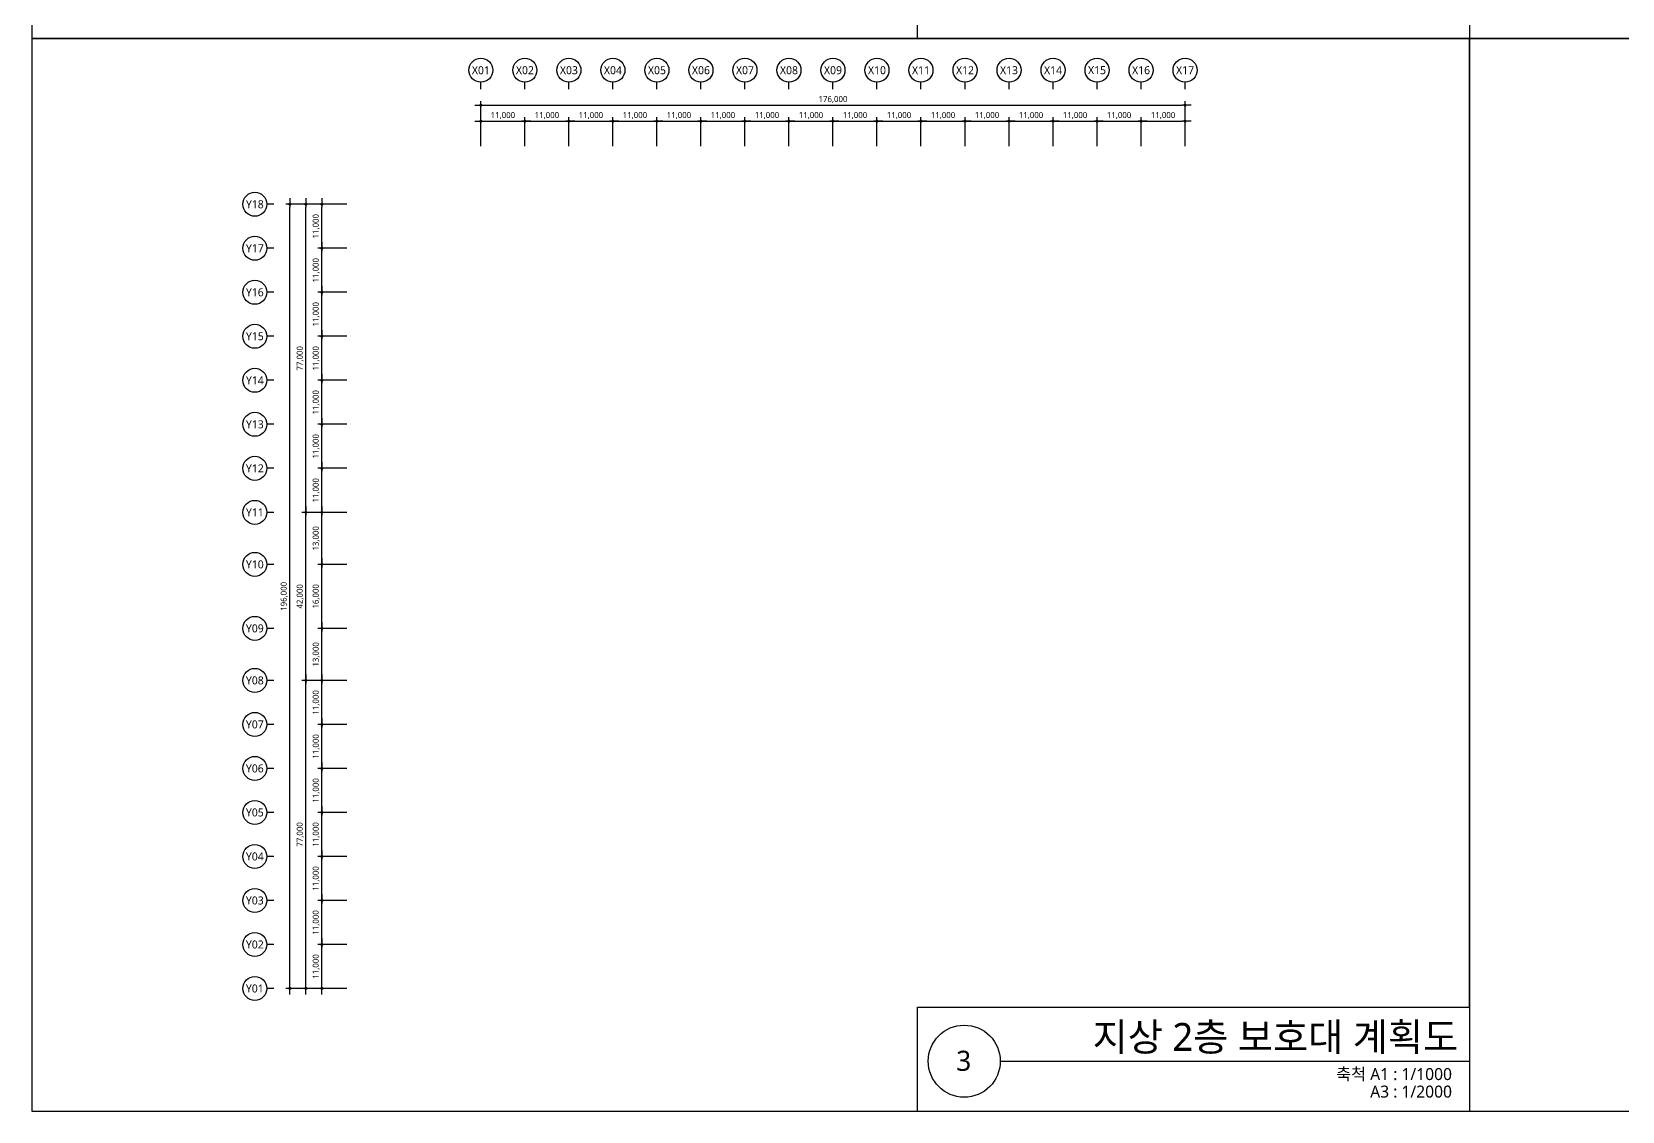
# Model space of a CAD drawing. Header units: millimetres. Extents: x 1037297 to 2672297, y 928637 to 1464837.
# Drawn here: x 1037297 to 1434797, y 928637 to 1198407 of the extents above; entities that cross this region are included whole.
import ezdxf
from ezdxf.enums import TextEntityAlignment as Align

# ---------------------------------------------------------------- set-up
doc = ezdxf.new("R2010")
doc.units = ezdxf.units.MM
doc.header["$LTSCALE"] = 5
doc.header["$MEASUREMENT"] = 0
doc.header["$PDSIZE"] = -10
doc.layers.get('0').update_dxf_attribs({"linetype": 'CONTINUOUS'})
doc.layers.get('Defpoints').update_dxf_attribs({"color": 153, "linetype": 'CONTINUOUS'})
for name, color, linetype, lineweight in [('A-AXIS-BUBL', 7, 'CONTINUOUS', 25), ('A-DIMS', 7, 'CONTINUOUS', 25), ('A-XXXX-SYMB', 7, 'CONTINUOUS', 25), ('A-XXXX-TXT1', 3, 'CONTINUOUS', 25), ('A-XXXX-TXT2', 3, 'CONTINUOUS', 25)]:
    doc.layers.add(name, color=color, linetype=linetype, lineweight=lineweight)
doc.styles.add('HY울릉도L', font='')
doc.styles.add('맑은고딕', font='malgun.ttf')
doc.styles.get('HY울릉도L').set_extended_font_data('HYwulM')
doc.dimstyles.new('CDIM', dxfattribs={"dimtxt": 3, "dimasz": 1.5, "dimexe": 2, "dimexo": 1, "dimgap": 1, "dimtad": 1, "dimdec": 0, "dimrnd": 0.5, "dimzin": 0, "dimdsep": 32, "dimlunit": 6, "dimtxsty": 'HY울릉도L', "dimblk1": '_CIDOT', "dimblk2": '_CIDOT', "dimsah": 1, "dimcen": 5.5, "dimclrd": 2, "dimclre": 2, "dimclrt": 7, "dimadec": 0, "dimazin": 0, "dimtfac": 1, "dimtdec": 0, "dimtix": 1, "dimtmove": 2, "dimatfit": 1, "dimldrblk": '_CIDOT', "dimfxl": 1, "dimtolj": 1, "dimtzin": 0, "dimlwd": -1, "dimarcsym": 0})

# ---------------------------------------------------------------- blocks, each defined once
blk = doc.blocks.new('_CIDOT')
at = {"color": 0, "linetype": 'ByBlock'}
blk.add_line((2, 0), (-1, 0), dxfattribs=at)
at = {"color": 0, "linetype": 'ByBlock', "const_width": 0.5}
blk.add_lwpolyline([(-0.25, 0, 1), (0.25, 0, 1)], format="xyb", close=True, dxfattribs=at)
blk = doc.blocks.new('*D4')
at = {"layer": 'A-DIMS', "lineweight": -2, "transparency": 16777216}
for p, q in [((93193, 67121), (85943, 67121)), ((93193, 56121), (85943, 56121))]:
    blk.add_line(p, q, dxfattribs=at)
at = {"layer": 'A-DIMS', "transparency": 16777216}
blk.add_line((86943, 56871), (86943, 66371), dxfattribs=at)
at = {"layer": 'Defpoints', "color": 0, "transparency": 16777216}
for p in [(86943, 67121), (93693, 67121), (93693, 56121)]:
    blk.add_point(p, dxfattribs=at)
at = {"layer": 'A-DIMS', "transparency": 16777216, "xscale": 750, "yscale": 750, "zscale": 750}
for p, rotation in [((86943, 67121), 90), ((86943, 56121), 270)]:
    blk.add_blockref('_CIDOT', p, dxfattribs=dict(at, rotation=rotation))
at = {"layer": 'A-DIMS', "color": 3, "transparency": 16777216, "insert": (85538, 61621), "char_height": 1500, "attachment_point": 5, "rotation": 90, "style": '맑은고딕'}
blk.add_mtext('\\A1;11,000', dxfattribs=at)
blk = doc.blocks.new('*D5')
at = {"layer": 'A-DIMS', "lineweight": -2, "transparency": 16777216}
for p, q in [((93193, 78121), (85943, 78121)), ((93193, 67121), (85943, 67121))]:
    blk.add_line(p, q, dxfattribs=at)
at = {"layer": 'A-DIMS', "transparency": 16777216}
blk.add_line((86943, 67871), (86943, 77371), dxfattribs=at)
at = {"layer": 'Defpoints', "color": 0, "transparency": 16777216}
for p in [(86943, 78121), (93693, 78121), (93693, 67121)]:
    blk.add_point(p, dxfattribs=at)
at = {"layer": 'A-DIMS', "transparency": 16777216, "xscale": 750, "yscale": 750, "zscale": 750}
for p, rotation in [((86943, 78121), 90), ((86943, 67121), 270)]:
    blk.add_blockref('_CIDOT', p, dxfattribs=dict(at, rotation=rotation))
at = {"layer": 'A-DIMS', "color": 3, "transparency": 16777216, "insert": (85538, 72621), "char_height": 1500, "attachment_point": 5, "rotation": 90, "style": '맑은고딕'}
blk.add_mtext('\\A1;11,000', dxfattribs=at)
blk = doc.blocks.new('*D6')
at = {"layer": 'A-DIMS', "lineweight": -2, "transparency": 16777216}
for p, q in [((93193, 89121), (85943, 89121)), ((93193, 78121), (85943, 78121))]:
    blk.add_line(p, q, dxfattribs=at)
at = {"layer": 'A-DIMS', "transparency": 16777216}
blk.add_line((86943, 78871), (86943, 88371), dxfattribs=at)
at = {"layer": 'Defpoints', "color": 0, "transparency": 16777216}
for p in [(86943, 89121), (93693, 89121), (93693, 78121)]:
    blk.add_point(p, dxfattribs=at)
at = {"layer": 'A-DIMS', "transparency": 16777216, "xscale": 750, "yscale": 750, "zscale": 750}
for p, rotation in [((86943, 89121), 90), ((86943, 78121), 270)]:
    blk.add_blockref('_CIDOT', p, dxfattribs=dict(at, rotation=rotation))
at = {"layer": 'A-DIMS', "color": 3, "transparency": 16777216, "insert": (85538, 83621), "char_height": 1500, "attachment_point": 5, "rotation": 90, "style": '맑은고딕'}
blk.add_mtext('\\A1;11,000', dxfattribs=at)
blk = doc.blocks.new('*D7')
at = {"layer": 'A-DIMS', "lineweight": -2, "transparency": 16777216}
for p, q in [((93193, 100121), (85943, 100121)), ((93193, 89121), (85943, 89121))]:
    blk.add_line(p, q, dxfattribs=at)
at = {"layer": 'A-DIMS', "transparency": 16777216}
blk.add_line((86943, 89871), (86943, 99371), dxfattribs=at)
at = {"layer": 'Defpoints', "color": 0, "transparency": 16777216}
for p in [(86943, 100121), (93693, 100121), (93693, 89121)]:
    blk.add_point(p, dxfattribs=at)
at = {"layer": 'A-DIMS', "transparency": 16777216, "xscale": 750, "yscale": 750, "zscale": 750}
for p, rotation in [((86943, 100121), 90), ((86943, 89121), 270)]:
    blk.add_blockref('_CIDOT', p, dxfattribs=dict(at, rotation=rotation))
at = {"layer": 'A-DIMS', "color": 3, "transparency": 16777216, "insert": (85538, 94621), "char_height": 1500, "attachment_point": 5, "rotation": 90, "style": '맑은고딕'}
blk.add_mtext('\\A1;11,000', dxfattribs=at)
blk = doc.blocks.new('*D8')
at = {"layer": 'A-DIMS', "lineweight": -2, "transparency": 16777216}
for p, q in [((93193, 111121), (85943, 111121)), ((93193, 100121), (85943, 100121))]:
    blk.add_line(p, q, dxfattribs=at)
at = {"layer": 'A-DIMS', "transparency": 16777216}
blk.add_line((86943, 100871), (86943, 110371), dxfattribs=at)
at = {"layer": 'Defpoints', "color": 0, "transparency": 16777216}
for p in [(86943, 111121), (93693, 111121), (93693, 100121)]:
    blk.add_point(p, dxfattribs=at)
at = {"layer": 'A-DIMS', "transparency": 16777216, "xscale": 750, "yscale": 750, "zscale": 750}
for p, rotation in [((86943, 111121), 90), ((86943, 100121), 270)]:
    blk.add_blockref('_CIDOT', p, dxfattribs=dict(at, rotation=rotation))
at = {"layer": 'A-DIMS', "color": 3, "transparency": 16777216, "insert": (85538, 105621), "char_height": 1500, "attachment_point": 5, "rotation": 90, "style": '맑은고딕'}
blk.add_mtext('\\A1;11,000', dxfattribs=at)
blk = doc.blocks.new('*D9')
at = {"layer": 'A-DIMS', "lineweight": -2, "transparency": 16777216}
for p, q in [((93193, 122121), (85943, 122121)), ((93193, 111121), (85943, 111121))]:
    blk.add_line(p, q, dxfattribs=at)
at = {"layer": 'A-DIMS', "transparency": 16777216}
blk.add_line((86943, 111871), (86943, 121371), dxfattribs=at)
at = {"layer": 'Defpoints', "color": 0, "transparency": 16777216}
for p in [(86943, 122121), (93693, 122121), (93693, 111121)]:
    blk.add_point(p, dxfattribs=at)
at = {"layer": 'A-DIMS', "transparency": 16777216, "xscale": 750, "yscale": 750, "zscale": 750}
for p, rotation in [((86943, 122121), 90), ((86943, 111121), 270)]:
    blk.add_blockref('_CIDOT', p, dxfattribs=dict(at, rotation=rotation))
at = {"layer": 'A-DIMS', "color": 3, "transparency": 16777216, "insert": (85538, 116621), "char_height": 1500, "attachment_point": 5, "rotation": 90, "style": '맑은고딕'}
blk.add_mtext('\\A1;11,000', dxfattribs=at)
blk = doc.blocks.new('*D10')
at = {"layer": 'A-DIMS', "lineweight": -2, "transparency": 16777216}
for p, q in [((93193, 135121), (85943, 135121)), ((93193, 122121), (85943, 122121))]:
    blk.add_line(p, q, dxfattribs=at)
at = {"layer": 'A-DIMS', "transparency": 16777216}
blk.add_line((86943, 122871), (86943, 134371), dxfattribs=at)
at = {"layer": 'Defpoints', "color": 0, "transparency": 16777216}
for p in [(86943, 135121), (93693, 135121), (93693, 122121)]:
    blk.add_point(p, dxfattribs=at)
at = {"layer": 'A-DIMS', "transparency": 16777216, "xscale": 750, "yscale": 750, "zscale": 750}
for p, rotation in [((86943, 135121), 90), ((86943, 122121), 270)]:
    blk.add_blockref('_CIDOT', p, dxfattribs=dict(at, rotation=rotation))
at = {"layer": 'A-DIMS', "color": 3, "transparency": 16777216, "insert": (85538, 128621), "char_height": 1500, "attachment_point": 5, "rotation": 90, "style": '맑은고딕'}
blk.add_mtext('\\A1;13,000', dxfattribs=at)
blk = doc.blocks.new('*D11')
at = {"layer": 'A-DIMS', "lineweight": -2, "transparency": 16777216}
for p, q in [((93193, 151121), (85943, 151121)), ((93193, 135121), (85943, 135121))]:
    blk.add_line(p, q, dxfattribs=at)
at = {"layer": 'A-DIMS', "transparency": 16777216}
blk.add_line((86943, 135871), (86943, 150371), dxfattribs=at)
at = {"layer": 'Defpoints', "color": 0, "transparency": 16777216}
for p in [(86943, 151121), (93693, 151121), (93693, 135121)]:
    blk.add_point(p, dxfattribs=at)
at = {"layer": 'A-DIMS', "transparency": 16777216, "xscale": 750, "yscale": 750, "zscale": 750}
for p, rotation in [((86943, 151121), 90), ((86943, 135121), 270)]:
    blk.add_blockref('_CIDOT', p, dxfattribs=dict(at, rotation=rotation))
at = {"layer": 'A-DIMS', "color": 3, "transparency": 16777216, "insert": (85538, 143121), "char_height": 1500, "attachment_point": 5, "rotation": 90, "style": '맑은고딕'}
blk.add_mtext('\\A1;16,000', dxfattribs=at)
blk = doc.blocks.new('*D12')
at = {"layer": 'A-DIMS', "lineweight": -2, "transparency": 16777216}
for p, q in [((93193, 164121), (85943, 164121)), ((93193, 151121), (85943, 151121))]:
    blk.add_line(p, q, dxfattribs=at)
at = {"layer": 'A-DIMS', "transparency": 16777216}
blk.add_line((86943, 151871), (86943, 163371), dxfattribs=at)
at = {"layer": 'Defpoints', "color": 0, "transparency": 16777216}
for p in [(86943, 164121), (93693, 164121), (93693, 151121)]:
    blk.add_point(p, dxfattribs=at)
at = {"layer": 'A-DIMS', "transparency": 16777216, "xscale": 750, "yscale": 750, "zscale": 750}
for p, rotation in [((86943, 164121), 90), ((86943, 151121), 270)]:
    blk.add_blockref('_CIDOT', p, dxfattribs=dict(at, rotation=rotation))
at = {"layer": 'A-DIMS', "color": 3, "transparency": 16777216, "insert": (85538, 157621), "char_height": 1500, "attachment_point": 5, "rotation": 90, "style": '맑은고딕'}
blk.add_mtext('\\A1;13,000', dxfattribs=at)
blk = doc.blocks.new('*D13')
at = {"layer": 'A-DIMS', "lineweight": -2, "transparency": 16777216}
for p, q in [((93193, 175121), (85943, 175121)), ((93193, 164121), (85943, 164121))]:
    blk.add_line(p, q, dxfattribs=at)
at = {"layer": 'A-DIMS', "transparency": 16777216}
blk.add_line((86943, 164871), (86943, 174371), dxfattribs=at)
at = {"layer": 'Defpoints', "color": 0, "transparency": 16777216}
for p in [(86943, 175121), (93693, 175121), (93693, 164121)]:
    blk.add_point(p, dxfattribs=at)
at = {"layer": 'A-DIMS', "transparency": 16777216, "xscale": 750, "yscale": 750, "zscale": 750}
for p, rotation in [((86943, 175121), 90), ((86943, 164121), 270)]:
    blk.add_blockref('_CIDOT', p, dxfattribs=dict(at, rotation=rotation))
at = {"layer": 'A-DIMS', "color": 3, "transparency": 16777216, "insert": (85538, 169621), "char_height": 1500, "attachment_point": 5, "rotation": 90, "style": '맑은고딕'}
blk.add_mtext('\\A1;11,000', dxfattribs=at)
blk = doc.blocks.new('*D14')
at = {"layer": 'A-DIMS', "lineweight": -2, "transparency": 16777216}
for p, q in [((93193, 186121), (85943, 186121)), ((93193, 175121), (85943, 175121))]:
    blk.add_line(p, q, dxfattribs=at)
at = {"layer": 'A-DIMS', "transparency": 16777216}
blk.add_line((86943, 175871), (86943, 185371), dxfattribs=at)
at = {"layer": 'Defpoints', "color": 0, "transparency": 16777216}
for p in [(86943, 186121), (93693, 186121), (93693, 175121)]:
    blk.add_point(p, dxfattribs=at)
at = {"layer": 'A-DIMS', "transparency": 16777216, "xscale": 750, "yscale": 750, "zscale": 750}
for p, rotation in [((86943, 186121), 90), ((86943, 175121), 270)]:
    blk.add_blockref('_CIDOT', p, dxfattribs=dict(at, rotation=rotation))
at = {"layer": 'A-DIMS', "color": 3, "transparency": 16777216, "insert": (85538, 180621), "char_height": 1500, "attachment_point": 5, "rotation": 90, "style": '맑은고딕'}
blk.add_mtext('\\A1;11,000', dxfattribs=at)
blk = doc.blocks.new('*D15')
at = {"layer": 'A-DIMS', "lineweight": -2, "transparency": 16777216}
for p, q in [((93193, 197121), (85943, 197121)), ((93193, 186121), (85943, 186121))]:
    blk.add_line(p, q, dxfattribs=at)
at = {"layer": 'A-DIMS', "transparency": 16777216}
blk.add_line((86943, 186871), (86943, 196371), dxfattribs=at)
at = {"layer": 'Defpoints', "color": 0, "transparency": 16777216}
for p in [(86943, 197121), (93693, 197121), (93693, 186121)]:
    blk.add_point(p, dxfattribs=at)
at = {"layer": 'A-DIMS', "transparency": 16777216, "xscale": 750, "yscale": 750, "zscale": 750}
for p, rotation in [((86943, 197121), 90), ((86943, 186121), 270)]:
    blk.add_blockref('_CIDOT', p, dxfattribs=dict(at, rotation=rotation))
at = {"layer": 'A-DIMS', "color": 3, "transparency": 16777216, "insert": (85538, 191621), "char_height": 1500, "attachment_point": 5, "rotation": 90, "style": '맑은고딕'}
blk.add_mtext('\\A1;11,000', dxfattribs=at)
blk = doc.blocks.new('*D16')
at = {"layer": 'A-DIMS', "lineweight": -2, "transparency": 16777216}
for p, q in [((93193, 208121), (85943, 208121)), ((93193, 197121), (85943, 197121))]:
    blk.add_line(p, q, dxfattribs=at)
at = {"layer": 'A-DIMS', "transparency": 16777216}
blk.add_line((86943, 197871), (86943, 207371), dxfattribs=at)
at = {"layer": 'Defpoints', "color": 0, "transparency": 16777216}
for p in [(86943, 208121), (93693, 208121), (93693, 197121)]:
    blk.add_point(p, dxfattribs=at)
at = {"layer": 'A-DIMS', "transparency": 16777216, "xscale": 750, "yscale": 750, "zscale": 750}
for p, rotation in [((86943, 208121), 90), ((86943, 197121), 270)]:
    blk.add_blockref('_CIDOT', p, dxfattribs=dict(at, rotation=rotation))
at = {"layer": 'A-DIMS', "color": 3, "transparency": 16777216, "insert": (85538, 202621), "char_height": 1500, "attachment_point": 5, "rotation": 90, "style": '맑은고딕'}
blk.add_mtext('\\A1;11,000', dxfattribs=at)
blk = doc.blocks.new('*D17')
at = {"layer": 'A-DIMS', "lineweight": -2, "transparency": 16777216}
for p, q in [((93193, 219121), (85943, 219121)), ((93193, 208121), (85943, 208121))]:
    blk.add_line(p, q, dxfattribs=at)
at = {"layer": 'A-DIMS', "transparency": 16777216}
blk.add_line((86943, 208871), (86943, 218371), dxfattribs=at)
at = {"layer": 'Defpoints', "color": 0, "transparency": 16777216}
for p in [(86943, 219121), (93693, 219121), (93693, 208121)]:
    blk.add_point(p, dxfattribs=at)
at = {"layer": 'A-DIMS', "transparency": 16777216, "xscale": 750, "yscale": 750, "zscale": 750}
for p, rotation in [((86943, 219121), 90), ((86943, 208121), 270)]:
    blk.add_blockref('_CIDOT', p, dxfattribs=dict(at, rotation=rotation))
at = {"layer": 'A-DIMS', "color": 3, "transparency": 16777216, "insert": (85538, 213621), "char_height": 1500, "attachment_point": 5, "rotation": 90, "style": '맑은고딕'}
blk.add_mtext('\\A1;11,000', dxfattribs=at)
blk = doc.blocks.new('*D18')
at = {"layer": 'A-DIMS', "lineweight": -2, "transparency": 16777216}
for p, q in [((93193, 230121), (85943, 230121)), ((93193, 219121), (85943, 219121))]:
    blk.add_line(p, q, dxfattribs=at)
at = {"layer": 'A-DIMS', "transparency": 16777216}
blk.add_line((86943, 219871), (86943, 229371), dxfattribs=at)
at = {"layer": 'Defpoints', "color": 0, "transparency": 16777216}
for p in [(86943, 230121), (93693, 230121), (93693, 219121)]:
    blk.add_point(p, dxfattribs=at)
at = {"layer": 'A-DIMS', "transparency": 16777216, "xscale": 750, "yscale": 750, "zscale": 750}
for p, rotation in [((86943, 230121), 90), ((86943, 219121), 270)]:
    blk.add_blockref('_CIDOT', p, dxfattribs=dict(at, rotation=rotation))
at = {"layer": 'A-DIMS', "color": 3, "transparency": 16777216, "insert": (85538, 224621), "char_height": 1500, "attachment_point": 5, "rotation": 90, "style": '맑은고딕'}
blk.add_mtext('\\A1;11,000', dxfattribs=at)
blk = doc.blocks.new('*D19')
at = {"layer": 'A-DIMS', "lineweight": -2, "transparency": 16777216}
for p, q in [((93193, 241121), (85943, 241121)), ((93193, 230121), (85943, 230121))]:
    blk.add_line(p, q, dxfattribs=at)
at = {"layer": 'A-DIMS', "transparency": 16777216}
blk.add_line((86943, 230871), (86943, 240371), dxfattribs=at)
at = {"layer": 'Defpoints', "color": 0, "transparency": 16777216}
for p in [(86943, 241121), (93693, 241121), (93693, 230121)]:
    blk.add_point(p, dxfattribs=at)
at = {"layer": 'A-DIMS', "transparency": 16777216, "xscale": 750, "yscale": 750, "zscale": 750}
for p, rotation in [((86943, 241121), 90), ((86943, 230121), 270)]:
    blk.add_blockref('_CIDOT', p, dxfattribs=dict(at, rotation=rotation))
at = {"layer": 'A-DIMS', "color": 3, "transparency": 16777216, "insert": (85538, 235621), "char_height": 1500, "attachment_point": 5, "rotation": 90, "style": '맑은고딕'}
blk.add_mtext('\\A1;11,000', dxfattribs=at)
blk = doc.blocks.new('*D20')
at = {"layer": 'A-DIMS', "lineweight": -2, "transparency": 16777216}
for p, q in [((93193, 122121), (81943, 122121)), ((93193, 45121), (81943, 45121))]:
    blk.add_line(p, q, dxfattribs=at)
at = {"layer": 'A-DIMS', "transparency": 16777216}
blk.add_line((82943, 45871), (82943, 121371), dxfattribs=at)
at = {"layer": 'Defpoints', "color": 0, "transparency": 16777216}
for p in [(82943, 122121), (93693, 122121), (93693, 45121)]:
    blk.add_point(p, dxfattribs=at)
at = {"layer": 'A-DIMS', "transparency": 16777216, "xscale": 750, "yscale": 750, "zscale": 750}
for p, rotation in [((82943, 122121), 90), ((82943, 45121), 270)]:
    blk.add_blockref('_CIDOT', p, dxfattribs=dict(at, rotation=rotation))
at = {"layer": 'A-DIMS', "color": 3, "transparency": 16777216, "insert": (81542, 83621), "char_height": 1500, "attachment_point": 5, "rotation": 90, "style": '맑은고딕'}
blk.add_mtext('\\A1;77,000', dxfattribs=at)
blk = doc.blocks.new('*D21')
at = {"layer": 'A-DIMS', "lineweight": -2, "transparency": 16777216}
for p, q in [((93193, 241121), (77943, 241121)), ((93193, 45121), (77943, 45121))]:
    blk.add_line(p, q, dxfattribs=at)
at = {"layer": 'A-DIMS', "transparency": 16777216}
blk.add_line((78943, 45871), (78943, 240371), dxfattribs=at)
at = {"layer": 'Defpoints', "color": 0, "transparency": 16777216}
for p in [(78943, 241121), (93693, 241121), (93693, 45121)]:
    blk.add_point(p, dxfattribs=at)
at = {"layer": 'A-DIMS', "transparency": 16777216, "xscale": 750, "yscale": 750, "zscale": 750}
for p, rotation in [((78943, 241121), 90), ((78943, 45121), 270)]:
    blk.add_blockref('_CIDOT', p, dxfattribs=dict(at, rotation=rotation))
at = {"layer": 'A-DIMS', "color": 3, "transparency": 16777216, "insert": (77538, 143121), "char_height": 1500, "attachment_point": 5, "rotation": 90, "style": '맑은고딕'}
blk.add_mtext('\\A1;196,000', dxfattribs=at)
blk = doc.blocks.new('*D22')
at = {"layer": 'A-DIMS', "lineweight": -2, "transparency": 16777216}
for p, q in [((93193, 56121), (85943, 56121)), ((93193, 45121), (85943, 45121))]:
    blk.add_line(p, q, dxfattribs=at)
at = {"layer": 'A-DIMS', "transparency": 16777216}
blk.add_line((86943, 45871), (86943, 55371), dxfattribs=at)
at = {"layer": 'Defpoints', "color": 0, "transparency": 16777216}
for p in [(86943, 56121), (93693, 56121), (93693, 45121)]:
    blk.add_point(p, dxfattribs=at)
at = {"layer": 'A-DIMS', "transparency": 16777216, "xscale": 750, "yscale": 750, "zscale": 750}
for p, rotation in [((86943, 56121), 90), ((86943, 45121), 270)]:
    blk.add_blockref('_CIDOT', p, dxfattribs=dict(at, rotation=rotation))
at = {"layer": 'A-DIMS', "color": 3, "transparency": 16777216, "insert": (85538, 50621), "char_height": 1500, "attachment_point": 5, "rotation": 90, "style": '맑은고딕'}
blk.add_mtext('\\A1;11,000', dxfattribs=at)
blk = doc.blocks.new('*D23')
at = {"layer": 'A-DIMS', "lineweight": -2, "transparency": 16777216}
for p, q in [((93193, 164121), (81943, 164121)), ((93193, 122121), (81943, 122121))]:
    blk.add_line(p, q, dxfattribs=at)
at = {"layer": 'A-DIMS', "transparency": 16777216}
blk.add_line((82943, 122871), (82943, 163371), dxfattribs=at)
at = {"layer": 'Defpoints', "color": 0, "transparency": 16777216}
for p in [(82943, 164121), (93693, 164121), (93693, 122121)]:
    blk.add_point(p, dxfattribs=at)
at = {"layer": 'A-DIMS', "transparency": 16777216, "xscale": 750, "yscale": 750, "zscale": 750}
for p, rotation in [((82943, 164121), 90), ((82943, 122121), 270)]:
    blk.add_blockref('_CIDOT', p, dxfattribs=dict(at, rotation=rotation))
at = {"layer": 'A-DIMS', "color": 3, "transparency": 16777216, "insert": (81542, 143121), "char_height": 1500, "attachment_point": 5, "rotation": 90, "style": '맑은고딕'}
blk.add_mtext('\\A1;42,000', dxfattribs=at)
blk = doc.blocks.new('*D24')
at = {"layer": 'A-DIMS', "lineweight": -2, "transparency": 16777216}
for p, q in [((93193, 241121), (81943, 241121)), ((93193, 164121), (81943, 164121))]:
    blk.add_line(p, q, dxfattribs=at)
at = {"layer": 'A-DIMS', "transparency": 16777216}
blk.add_line((82943, 164871), (82943, 240371), dxfattribs=at)
at = {"layer": 'Defpoints', "color": 0, "transparency": 16777216}
for p in [(82943, 241121), (93693, 241121), (93693, 164121)]:
    blk.add_point(p, dxfattribs=at)
at = {"layer": 'A-DIMS', "transparency": 16777216, "xscale": 750, "yscale": 750, "zscale": 750}
for p, rotation in [((82943, 241121), 90), ((82943, 164121), 270)]:
    blk.add_blockref('_CIDOT', p, dxfattribs=dict(at, rotation=rotation))
at = {"layer": 'A-DIMS', "color": 3, "transparency": 16777216, "insert": (81542, 202621), "char_height": 1500, "attachment_point": 5, "rotation": 90, "style": '맑은고딕'}
blk.add_mtext('\\A1;77,000', dxfattribs=at)
blk = doc.blocks.new('*D25')
at = {"layer": 'A-DIMS', "lineweight": -2, "transparency": 16777216}
for p, q in [((148693, 255621), (148693, 262871)), ((159693, 255621), (159693, 262871))]:
    blk.add_line(p, q, dxfattribs=at)
at = {"layer": 'A-DIMS', "transparency": 16777216}
blk.add_line((149443, 261871), (158943, 261871), dxfattribs=at)
at = {"layer": 'Defpoints', "color": 0, "transparency": 16777216}
for p in [(159693, 261871), (148693, 255121), (159693, 255121)]:
    blk.add_point(p, dxfattribs=at)
at = {"layer": 'A-DIMS', "transparency": 16777216, "xscale": 750, "yscale": 750, "zscale": 750, "rotation": 180}
blk.add_blockref('_CIDOT', (148693, 261871), dxfattribs=at)
at = {"layer": 'A-DIMS', "transparency": 16777216, "xscale": 750, "yscale": 750, "zscale": 750}
blk.add_blockref('_CIDOT', (159693, 261871), dxfattribs=at)
at = {"layer": 'A-DIMS', "color": 3, "transparency": 16777216, "insert": (154193, 263275), "char_height": 1500, "attachment_point": 5, "style": '맑은고딕'}
blk.add_mtext('\\A1;11,000', dxfattribs=at)
blk = doc.blocks.new('*D26')
at = {"layer": 'A-DIMS', "lineweight": -2, "transparency": 16777216}
for p, q in [((159693, 255621), (159693, 262871)), ((170693, 255621), (170693, 262871))]:
    blk.add_line(p, q, dxfattribs=at)
at = {"layer": 'A-DIMS', "transparency": 16777216}
blk.add_line((160443, 261871), (169943, 261871), dxfattribs=at)
at = {"layer": 'Defpoints', "color": 0, "transparency": 16777216}
for p in [(170693, 261871), (159693, 255121), (170693, 255121)]:
    blk.add_point(p, dxfattribs=at)
at = {"layer": 'A-DIMS', "transparency": 16777216, "xscale": 750, "yscale": 750, "zscale": 750, "rotation": 180}
blk.add_blockref('_CIDOT', (159693, 261871), dxfattribs=at)
at = {"layer": 'A-DIMS', "transparency": 16777216, "xscale": 750, "yscale": 750, "zscale": 750}
blk.add_blockref('_CIDOT', (170693, 261871), dxfattribs=at)
at = {"layer": 'A-DIMS', "color": 3, "transparency": 16777216, "insert": (165193, 263275), "char_height": 1500, "attachment_point": 5, "style": '맑은고딕'}
blk.add_mtext('\\A1;11,000', dxfattribs=at)
blk = doc.blocks.new('*D27')
at = {"layer": 'A-DIMS', "lineweight": -2, "transparency": 16777216}
for p, q in [((170693, 255621), (170693, 262871)), ((181693, 255621), (181693, 262871))]:
    blk.add_line(p, q, dxfattribs=at)
at = {"layer": 'A-DIMS', "transparency": 16777216}
blk.add_line((171443, 261871), (180943, 261871), dxfattribs=at)
at = {"layer": 'Defpoints', "color": 0, "transparency": 16777216}
for p in [(181693, 261871), (170693, 255121), (181693, 255121)]:
    blk.add_point(p, dxfattribs=at)
at = {"layer": 'A-DIMS', "transparency": 16777216, "xscale": 750, "yscale": 750, "zscale": 750, "rotation": 180}
blk.add_blockref('_CIDOT', (170693, 261871), dxfattribs=at)
at = {"layer": 'A-DIMS', "transparency": 16777216, "xscale": 750, "yscale": 750, "zscale": 750}
blk.add_blockref('_CIDOT', (181693, 261871), dxfattribs=at)
at = {"layer": 'A-DIMS', "color": 3, "transparency": 16777216, "insert": (176193, 263275), "char_height": 1500, "attachment_point": 5, "style": '맑은고딕'}
blk.add_mtext('\\A1;11,000', dxfattribs=at)
blk = doc.blocks.new('*D28')
at = {"layer": 'A-DIMS', "lineweight": -2, "transparency": 16777216}
for p, q in [((181693, 255621), (181693, 262871)), ((192693, 255621), (192693, 262871))]:
    blk.add_line(p, q, dxfattribs=at)
at = {"layer": 'A-DIMS', "transparency": 16777216}
blk.add_line((182443, 261871), (191943, 261871), dxfattribs=at)
at = {"layer": 'Defpoints', "color": 0, "transparency": 16777216}
for p in [(192693, 261871), (181693, 255121), (192693, 255121)]:
    blk.add_point(p, dxfattribs=at)
at = {"layer": 'A-DIMS', "transparency": 16777216, "xscale": 750, "yscale": 750, "zscale": 750, "rotation": 180}
blk.add_blockref('_CIDOT', (181693, 261871), dxfattribs=at)
at = {"layer": 'A-DIMS', "transparency": 16777216, "xscale": 750, "yscale": 750, "zscale": 750}
blk.add_blockref('_CIDOT', (192693, 261871), dxfattribs=at)
at = {"layer": 'A-DIMS', "color": 3, "transparency": 16777216, "insert": (187193, 263275), "char_height": 1500, "attachment_point": 5, "style": '맑은고딕'}
blk.add_mtext('\\A1;11,000', dxfattribs=at)
blk = doc.blocks.new('*D29')
at = {"layer": 'A-DIMS', "lineweight": -2, "transparency": 16777216}
for p, q in [((192693, 255621), (192693, 262871)), ((203693, 255621), (203693, 262871))]:
    blk.add_line(p, q, dxfattribs=at)
at = {"layer": 'A-DIMS', "transparency": 16777216}
blk.add_line((193443, 261871), (202943, 261871), dxfattribs=at)
at = {"layer": 'Defpoints', "color": 0, "transparency": 16777216}
for p in [(203693, 261871), (192693, 255121), (203693, 255121)]:
    blk.add_point(p, dxfattribs=at)
at = {"layer": 'A-DIMS', "transparency": 16777216, "xscale": 750, "yscale": 750, "zscale": 750, "rotation": 180}
blk.add_blockref('_CIDOT', (192693, 261871), dxfattribs=at)
at = {"layer": 'A-DIMS', "transparency": 16777216, "xscale": 750, "yscale": 750, "zscale": 750}
blk.add_blockref('_CIDOT', (203693, 261871), dxfattribs=at)
at = {"layer": 'A-DIMS', "color": 3, "transparency": 16777216, "insert": (198193, 263275), "char_height": 1500, "attachment_point": 5, "style": '맑은고딕'}
blk.add_mtext('\\A1;11,000', dxfattribs=at)
blk = doc.blocks.new('*D30')
at = {"layer": 'A-DIMS', "lineweight": -2, "transparency": 16777216}
for p, q in [((203693, 255621), (203693, 262871)), ((214693, 255621), (214693, 262871))]:
    blk.add_line(p, q, dxfattribs=at)
at = {"layer": 'A-DIMS', "transparency": 16777216}
blk.add_line((204443, 261871), (213943, 261871), dxfattribs=at)
at = {"layer": 'Defpoints', "color": 0, "transparency": 16777216}
for p in [(214693, 261871), (203693, 255121), (214693, 255121)]:
    blk.add_point(p, dxfattribs=at)
at = {"layer": 'A-DIMS', "transparency": 16777216, "xscale": 750, "yscale": 750, "zscale": 750, "rotation": 180}
blk.add_blockref('_CIDOT', (203693, 261871), dxfattribs=at)
at = {"layer": 'A-DIMS', "transparency": 16777216, "xscale": 750, "yscale": 750, "zscale": 750}
blk.add_blockref('_CIDOT', (214693, 261871), dxfattribs=at)
at = {"layer": 'A-DIMS', "color": 3, "transparency": 16777216, "insert": (209193, 263275), "char_height": 1500, "attachment_point": 5, "style": '맑은고딕'}
blk.add_mtext('\\A1;11,000', dxfattribs=at)
blk = doc.blocks.new('*D31')
at = {"layer": 'A-DIMS', "lineweight": -2, "transparency": 16777216}
for p, q in [((214693, 255621), (214693, 262871)), ((225693, 255621), (225693, 262871))]:
    blk.add_line(p, q, dxfattribs=at)
at = {"layer": 'A-DIMS', "transparency": 16777216}
blk.add_line((215443, 261871), (224943, 261871), dxfattribs=at)
at = {"layer": 'Defpoints', "color": 0, "transparency": 16777216}
for p in [(225693, 261871), (214693, 255121), (225693, 255121)]:
    blk.add_point(p, dxfattribs=at)
at = {"layer": 'A-DIMS', "transparency": 16777216, "xscale": 750, "yscale": 750, "zscale": 750, "rotation": 180}
blk.add_blockref('_CIDOT', (214693, 261871), dxfattribs=at)
at = {"layer": 'A-DIMS', "transparency": 16777216, "xscale": 750, "yscale": 750, "zscale": 750}
blk.add_blockref('_CIDOT', (225693, 261871), dxfattribs=at)
at = {"layer": 'A-DIMS', "color": 3, "transparency": 16777216, "insert": (220193, 263275), "char_height": 1500, "attachment_point": 5, "style": '맑은고딕'}
blk.add_mtext('\\A1;11,000', dxfattribs=at)
blk = doc.blocks.new('*D32')
at = {"layer": 'A-DIMS', "lineweight": -2, "transparency": 16777216}
for p, q in [((225693, 255621), (225693, 262871)), ((236693, 255621), (236693, 262871))]:
    blk.add_line(p, q, dxfattribs=at)
at = {"layer": 'A-DIMS', "transparency": 16777216}
blk.add_line((226443, 261871), (235943, 261871), dxfattribs=at)
at = {"layer": 'Defpoints', "color": 0, "transparency": 16777216}
for p in [(236693, 261871), (225693, 255121), (236693, 255121)]:
    blk.add_point(p, dxfattribs=at)
at = {"layer": 'A-DIMS', "transparency": 16777216, "xscale": 750, "yscale": 750, "zscale": 750, "rotation": 180}
blk.add_blockref('_CIDOT', (225693, 261871), dxfattribs=at)
at = {"layer": 'A-DIMS', "transparency": 16777216, "xscale": 750, "yscale": 750, "zscale": 750}
blk.add_blockref('_CIDOT', (236693, 261871), dxfattribs=at)
at = {"layer": 'A-DIMS', "color": 3, "transparency": 16777216, "insert": (231193, 263275), "char_height": 1500, "attachment_point": 5, "style": '맑은고딕'}
blk.add_mtext('\\A1;11,000', dxfattribs=at)
blk = doc.blocks.new('*D33')
at = {"layer": 'A-DIMS', "lineweight": -2, "transparency": 16777216}
for p, q in [((236693, 255621), (236693, 262871)), ((247693, 255621), (247693, 262871))]:
    blk.add_line(p, q, dxfattribs=at)
at = {"layer": 'A-DIMS', "transparency": 16777216}
blk.add_line((237443, 261871), (246943, 261871), dxfattribs=at)
at = {"layer": 'Defpoints', "color": 0, "transparency": 16777216}
for p in [(247693, 261871), (236693, 255121), (247693, 255121)]:
    blk.add_point(p, dxfattribs=at)
at = {"layer": 'A-DIMS', "transparency": 16777216, "xscale": 750, "yscale": 750, "zscale": 750, "rotation": 180}
blk.add_blockref('_CIDOT', (236693, 261871), dxfattribs=at)
at = {"layer": 'A-DIMS', "transparency": 16777216, "xscale": 750, "yscale": 750, "zscale": 750}
blk.add_blockref('_CIDOT', (247693, 261871), dxfattribs=at)
at = {"layer": 'A-DIMS', "color": 3, "transparency": 16777216, "insert": (242193, 263275), "char_height": 1500, "attachment_point": 5, "style": '맑은고딕'}
blk.add_mtext('\\A1;11,000', dxfattribs=at)
blk = doc.blocks.new('*D34')
at = {"layer": 'A-DIMS', "lineweight": -2, "transparency": 16777216}
for p, q in [((247693, 255621), (247693, 262871)), ((258693, 255621), (258693, 262871))]:
    blk.add_line(p, q, dxfattribs=at)
at = {"layer": 'A-DIMS', "transparency": 16777216}
blk.add_line((248443, 261871), (257943, 261871), dxfattribs=at)
at = {"layer": 'Defpoints', "color": 0, "transparency": 16777216}
for p in [(258693, 261871), (247693, 255121), (258693, 255121)]:
    blk.add_point(p, dxfattribs=at)
at = {"layer": 'A-DIMS', "transparency": 16777216, "xscale": 750, "yscale": 750, "zscale": 750, "rotation": 180}
blk.add_blockref('_CIDOT', (247693, 261871), dxfattribs=at)
at = {"layer": 'A-DIMS', "transparency": 16777216, "xscale": 750, "yscale": 750, "zscale": 750}
blk.add_blockref('_CIDOT', (258693, 261871), dxfattribs=at)
at = {"layer": 'A-DIMS', "color": 3, "transparency": 16777216, "insert": (253193, 263275), "char_height": 1500, "attachment_point": 5, "style": '맑은고딕'}
blk.add_mtext('\\A1;11,000', dxfattribs=at)
blk = doc.blocks.new('*D35')
at = {"layer": 'A-DIMS', "lineweight": -2, "transparency": 16777216}
for p, q in [((258693, 255621), (258693, 262871)), ((269693, 255621), (269693, 262871))]:
    blk.add_line(p, q, dxfattribs=at)
at = {"layer": 'A-DIMS', "transparency": 16777216}
blk.add_line((259443, 261871), (268943, 261871), dxfattribs=at)
at = {"layer": 'Defpoints', "color": 0, "transparency": 16777216}
for p in [(269693, 261871), (258693, 255121), (269693, 255121)]:
    blk.add_point(p, dxfattribs=at)
at = {"layer": 'A-DIMS', "transparency": 16777216, "xscale": 750, "yscale": 750, "zscale": 750, "rotation": 180}
blk.add_blockref('_CIDOT', (258693, 261871), dxfattribs=at)
at = {"layer": 'A-DIMS', "transparency": 16777216, "xscale": 750, "yscale": 750, "zscale": 750}
blk.add_blockref('_CIDOT', (269693, 261871), dxfattribs=at)
at = {"layer": 'A-DIMS', "color": 3, "transparency": 16777216, "insert": (264193, 263275), "char_height": 1500, "attachment_point": 5, "style": '맑은고딕'}
blk.add_mtext('\\A1;11,000', dxfattribs=at)
blk = doc.blocks.new('*D36')
at = {"layer": 'A-DIMS', "lineweight": -2, "transparency": 16777216}
for p, q in [((269693, 255621), (269693, 262871)), ((280693, 255621), (280693, 262871))]:
    blk.add_line(p, q, dxfattribs=at)
at = {"layer": 'A-DIMS', "transparency": 16777216}
blk.add_line((270443, 261871), (279943, 261871), dxfattribs=at)
at = {"layer": 'Defpoints', "color": 0, "transparency": 16777216}
for p in [(280693, 261871), (269693, 255121), (280693, 255121)]:
    blk.add_point(p, dxfattribs=at)
at = {"layer": 'A-DIMS', "transparency": 16777216, "xscale": 750, "yscale": 750, "zscale": 750, "rotation": 180}
blk.add_blockref('_CIDOT', (269693, 261871), dxfattribs=at)
at = {"layer": 'A-DIMS', "transparency": 16777216, "xscale": 750, "yscale": 750, "zscale": 750}
blk.add_blockref('_CIDOT', (280693, 261871), dxfattribs=at)
at = {"layer": 'A-DIMS', "color": 3, "transparency": 16777216, "insert": (275193, 263275), "char_height": 1500, "attachment_point": 5, "style": '맑은고딕'}
blk.add_mtext('\\A1;11,000', dxfattribs=at)
blk = doc.blocks.new('*D37')
at = {"layer": 'A-DIMS', "lineweight": -2, "transparency": 16777216}
for p, q in [((280693, 255621), (280693, 262871)), ((291693, 255621), (291693, 262871))]:
    blk.add_line(p, q, dxfattribs=at)
at = {"layer": 'A-DIMS', "transparency": 16777216}
blk.add_line((281443, 261871), (290943, 261871), dxfattribs=at)
at = {"layer": 'Defpoints', "color": 0, "transparency": 16777216}
for p in [(291693, 261871), (280693, 255121), (291693, 255121)]:
    blk.add_point(p, dxfattribs=at)
at = {"layer": 'A-DIMS', "transparency": 16777216, "xscale": 750, "yscale": 750, "zscale": 750, "rotation": 180}
blk.add_blockref('_CIDOT', (280693, 261871), dxfattribs=at)
at = {"layer": 'A-DIMS', "transparency": 16777216, "xscale": 750, "yscale": 750, "zscale": 750}
blk.add_blockref('_CIDOT', (291693, 261871), dxfattribs=at)
at = {"layer": 'A-DIMS', "color": 3, "transparency": 16777216, "insert": (286193, 263275), "char_height": 1500, "attachment_point": 5, "style": '맑은고딕'}
blk.add_mtext('\\A1;11,000', dxfattribs=at)
blk = doc.blocks.new('*D38')
at = {"layer": 'A-DIMS', "lineweight": -2, "transparency": 16777216}
for p, q in [((126693, 255621), (126693, 266871)), ((302693, 255621), (302693, 266871))]:
    blk.add_line(p, q, dxfattribs=at)
at = {"layer": 'A-DIMS', "transparency": 16777216}
blk.add_line((127443, 265871), (301943, 265871), dxfattribs=at)
at = {"layer": 'Defpoints', "color": 0, "transparency": 16777216}
for p in [(302693, 265871), (126693, 255121), (302693, 255121)]:
    blk.add_point(p, dxfattribs=at)
at = {"layer": 'A-DIMS', "transparency": 16777216, "xscale": 750, "yscale": 750, "zscale": 750, "rotation": 180}
blk.add_blockref('_CIDOT', (126693, 265871), dxfattribs=at)
at = {"layer": 'A-DIMS', "transparency": 16777216, "xscale": 750, "yscale": 750, "zscale": 750}
blk.add_blockref('_CIDOT', (302693, 265871), dxfattribs=at)
at = {"layer": 'A-DIMS', "color": 3, "transparency": 16777216, "insert": (214693, 267275), "char_height": 1500, "attachment_point": 5, "style": '맑은고딕'}
blk.add_mtext('\\A1;176,000', dxfattribs=at)
blk = doc.blocks.new('*D39')
at = {"layer": 'A-DIMS', "lineweight": -2, "transparency": 16777216}
for p, q in [((291693, 255621), (291693, 262871)), ((302693, 255621), (302693, 262871))]:
    blk.add_line(p, q, dxfattribs=at)
at = {"layer": 'A-DIMS', "transparency": 16777216}
blk.add_line((292443, 261871), (301943, 261871), dxfattribs=at)
at = {"layer": 'Defpoints', "color": 0, "transparency": 16777216}
for p in [(302693, 261871), (291693, 255121), (302693, 255121)]:
    blk.add_point(p, dxfattribs=at)
at = {"layer": 'A-DIMS', "transparency": 16777216, "xscale": 750, "yscale": 750, "zscale": 750, "rotation": 180}
blk.add_blockref('_CIDOT', (291693, 261871), dxfattribs=at)
at = {"layer": 'A-DIMS', "transparency": 16777216, "xscale": 750, "yscale": 750, "zscale": 750}
blk.add_blockref('_CIDOT', (302693, 261871), dxfattribs=at)
at = {"layer": 'A-DIMS', "color": 3, "transparency": 16777216, "insert": (297193, 263275), "char_height": 1500, "attachment_point": 5, "style": '맑은고딕'}
blk.add_mtext('\\A1;11,000', dxfattribs=at)
blk = doc.blocks.new('*D40')
at = {"layer": 'A-DIMS', "lineweight": -2, "transparency": 16777216}
for p, q in [((126693, 255621), (126693, 262871)), ((137693, 255621), (137693, 262871))]:
    blk.add_line(p, q, dxfattribs=at)
at = {"layer": 'A-DIMS', "transparency": 16777216}
blk.add_line((127443, 261871), (136943, 261871), dxfattribs=at)
at = {"layer": 'Defpoints', "color": 0, "transparency": 16777216}
for p in [(137693, 261871), (126693, 255121), (137693, 255121)]:
    blk.add_point(p, dxfattribs=at)
at = {"layer": 'A-DIMS', "transparency": 16777216, "xscale": 750, "yscale": 750, "zscale": 750, "rotation": 180}
blk.add_blockref('_CIDOT', (126693, 261871), dxfattribs=at)
at = {"layer": 'A-DIMS', "transparency": 16777216, "xscale": 750, "yscale": 750, "zscale": 750}
blk.add_blockref('_CIDOT', (137693, 261871), dxfattribs=at)
at = {"layer": 'A-DIMS', "color": 3, "transparency": 16777216, "insert": (132193, 263275), "char_height": 1500, "attachment_point": 5, "style": '맑은고딕'}
blk.add_mtext('\\A1;11,000', dxfattribs=at)
blk = doc.blocks.new('*D41')
at = {"layer": 'A-DIMS', "lineweight": -2, "transparency": 16777216}
for p, q in [((137693, 255621), (137693, 262871)), ((148693, 255621), (148693, 262871))]:
    blk.add_line(p, q, dxfattribs=at)
at = {"layer": 'A-DIMS', "transparency": 16777216}
blk.add_line((138443, 261871), (147943, 261871), dxfattribs=at)
at = {"layer": 'Defpoints', "color": 0, "transparency": 16777216}
for p in [(148693, 261871), (137693, 255121), (148693, 255121)]:
    blk.add_point(p, dxfattribs=at)
at = {"layer": 'A-DIMS', "transparency": 16777216, "xscale": 750, "yscale": 750, "zscale": 750, "rotation": 180}
blk.add_blockref('_CIDOT', (137693, 261871), dxfattribs=at)
at = {"layer": 'A-DIMS', "transparency": 16777216, "xscale": 750, "yscale": 750, "zscale": 750}
blk.add_blockref('_CIDOT', (148693, 261871), dxfattribs=at)
at = {"layer": 'A-DIMS', "color": 3, "transparency": 16777216, "insert": (143193, 263275), "char_height": 1500, "attachment_point": 5, "style": '맑은고딕'}
blk.add_mtext('\\A1;11,000', dxfattribs=at)
blk = doc.blocks.new('DIM(210222)')
for p, q in [((126693, 269870.6), (126693, 271620.6)), ((137693, 269870.6), (137693, 271620.6)), ((148693, 269870.6), (148693, 271620.6)), ((159693, 269870.6), (159693, 271620.6)), ((170693, 269870.6), (170693, 271620.6)), ((181693, 269870.6), (181693, 271620.6)), ((192693, 269870.6), (192693, 271620.6)), ((203693, 269870.6), (203693, 271620.6)), ((214693, 269870.6), (214693, 271620.6)), ((225693, 269870.6), (225693, 271620.6)), ((236693, 269870.6), (236693, 271620.6)), ((247693, 269870.6), (247693, 271620.6)), ((258693, 269870.6), (258693, 271620.6)), ((269693, 269870.6), (269693, 271620.6)), ((280693, 269870.6), (280693, 271620.6)), ((291693, 269870.6), (291693, 271620.6)), ((302693, 269870.6), (302693, 271620.6)), ((74943, 241120.6), (73193, 241120.6)), ((74943, 230120.6), (73193, 230120.6)), ((74943, 219120.6), (73193, 219120.6)), ((74943, 208120.6), (73193, 208120.6)), ((74943, 197120.6), (73193, 197120.6)), ((74943, 186120.6), (73193, 186120.6)), ((74943, 175120.6), (73193, 175120.6)), ((74943, 164120.6), (73193, 164120.6)), ((74943, 151120.6), (73193, 151120.6)), ((74943, 135120.6), (73193, 135120.6)), ((74943, 122120.6), (73193, 122120.6)), ((74943, 111120.6), (73193, 111120.6)), ((74943, 100120.6), (73193, 100120.6)), ((74943, 89120.6), (73193, 89120.6)), ((74943, 78120.6), (73193, 78120.6)), ((74943, 67120.6), (73193, 67120.6)), ((74943, 56120.6), (73193, 56120.6)), ((74943, 45120.6), (73193, 45120.6))]:
    blk.add_line(p, q)
at = {"layer": 'A-AXIS-BUBL', "ltscale": 0.2}
for centre in [(126693, 274620.6), (137693, 274620.6), (148693, 274620.6), (159693, 274620.6), (170693, 274620.6), (181693, 274620.6), (192693, 274620.6), (203693, 274620.6), (214693, 274620.6), (225693, 274620.6), (236693, 274620.6), (247693, 274620.6), (258693, 274620.6), (269693, 274620.6), (280693, 274620.6), (291693, 274620.6), (302693, 274620.6), (70193, 241120.6), (70193, 230120.6), (70193, 219120.6), (70193, 208120.6), (70193, 197120.6), (70193, 186120.6), (70193, 175120.6), (70193, 164120.6), (70193, 151120.6), (70193, 135120.6), (70193, 122120.6), (70193, 111120.6), (70193, 100120.6), (70193, 89120.6), (70193, 78120.6), (70193, 67120.6), (70193, 56120.6), (70193, 45120.6)]:
    blk.add_circle(centre, 3000, dxfattribs=at)
at = {"layer": 'A-XXXX-TXT2', "ltscale": 0.2, "style": '맑은고딕'}
for s, p in [('X01', (126693, 274620.6)), ('X02', (137693, 274620.6)), ('X03', (148693, 274620.6)), ('X04', (159693, 274620.6)), ('X05', (170693, 274620.6)), ('X06', (181693, 274620.6)), ('X07', (192693, 274620.6)), ('X08', (203693, 274620.6)), ('X09', (214693, 274620.6)), ('X10', (225693, 274620.6)), ('X11', (236693, 274620.6)), ('X12', (247693, 274620.6)), ('X13', (258693, 274620.6)), ('X14', (269693, 274620.6)), ('X15', (280693, 274620.6)), ('X16', (291693, 274620.6)), ('X17', (302693, 274620.6)), ('Y18', (70193, 241120.6)), ('Y17', (70193, 230120.6)), ('Y16', (70193, 219120.6)), ('Y15', (70193, 208120.6)), ('Y14', (70193, 197120.6)), ('Y13', (70193, 186120.6)), ('Y12', (70193, 175120.6)), ('Y11', (70193, 164120.6)), ('Y10', (70193, 151120.6)), ('Y09', (70193, 135120.6)), ('Y08', (70193, 122120.6)), ('Y07', (70193, 111120.6)), ('Y06', (70193, 100120.6)), ('Y05', (70193, 89120.6)), ('Y04', (70193, 78120.6)), ('Y03', (70193, 67120.6)), ('Y02', (70193, 56120.6)), ('Y01', (70193, 45120.6))]:
    blk.add_text(s, height=2000, dxfattribs=at).set_placement(p, align=Align.MIDDLE)
at = {"layer": 'A-DIMS'}
for p1, p2, distance, picture, middle in [((126693, 255120.6), (302693, 255120.6), 10750, '*D38', (214693, 267275.5)), ((126693, 255120.6), (137693, 255120.6), 6750, '*D40', (132193, 263275.5)), ((137693, 255120.6), (148693, 255120.6), 6750, '*D41', (143193, 263275.5)), ((148693, 255120.6), (159693, 255120.6), 6750, '*D25', (154193, 263275.5)), ((159693, 255120.6), (170693, 255120.6), 6750, '*D26', (165193, 263275.5)), ((170693, 255120.6), (181693, 255120.6), 6750, '*D27', (176193, 263275.5)), ((181693, 255120.6), (192693, 255120.6), 6750, '*D28', (187193, 263275.5)), ((192693, 255120.6), (203693, 255120.6), 6750, '*D29', (198193, 263275.5)), ((203693, 255120.6), (214693, 255120.6), 6750, '*D30', (209193, 263275.5)), ((214693, 255120.6), (225693, 255120.6), 6750, '*D31', (220193, 263275.5)), ((225693, 255120.6), (236693, 255120.6), 6750, '*D32', (231193, 263275.5)), ((236693, 255120.6), (247693, 255120.6), 6750, '*D33', (242193, 263275.5)), ((247693, 255120.6), (258693, 255120.6), 6750, '*D34', (253193, 263275.5)), ((258693, 255120.6), (269693, 255120.6), 6750, '*D35', (264193, 263275.5)), ((269693, 255120.6), (280693, 255120.6), 6750, '*D36', (275193, 263275.5)), ((280693, 255120.6), (291693, 255120.6), 6750, '*D37', (286193, 263275.5)), ((291693, 255120.6), (302693, 255120.6), 6750, '*D39', (297193, 263275.5)), ((93693, 45120.6), (93693, 241120.6), 14750, '*D21', (77538.1, 143120.6)), ((93693, 164120.6), (93693, 241120.6), 10750, '*D24', (81542.2, 202620.6)), ((93693, 230120.6), (93693, 241120.6), 6750, '*D19', (85538.1, 235620.6)), ((93693, 219120.6), (93693, 230120.6), 6750, '*D18', (85538.1, 224620.6)), ((93693, 208120.6), (93693, 219120.6), 6750, '*D17', (85538.1, 213620.6)), ((93693, 197120.6), (93693, 208120.6), 6750, '*D16', (85538.1, 202620.6)), ((93693, 186120.6), (93693, 197120.6), 6750, '*D15', (85538.1, 191620.6)), ((93693, 175120.6), (93693, 186120.6), 6750, '*D14', (85538.1, 180620.6)), ((93693, 164120.6), (93693, 175120.6), 6750, '*D13', (85538.1, 169620.6)), ((93693, 122120.6), (93693, 164120.6), 10750, '*D23', (81542.2, 143120.6)), ((93693, 151120.6), (93693, 164120.6), 6750, '*D12', (85538.1, 157620.6)), ((93693, 135120.6), (93693, 151120.6), 6750, '*D11', (85538.1, 143120.6)), ((93693, 122120.6), (93693, 135120.6), 6750, '*D10', (85538.1, 128620.6)), ((93693, 45120.6), (93693, 122120.6), 10750, '*D20', (81542.2, 83620.6)), ((93693, 111120.6), (93693, 122120.6), 6750, '*D9', (85538.1, 116620.6)), ((93693, 100120.6), (93693, 111120.6), 6750, '*D8', (85538.1, 105620.6)), ((93693, 89120.6), (93693, 100120.6), 6750, '*D7', (85538.1, 94620.6)), ((93693, 78120.6), (93693, 89120.6), 6750, '*D6', (85538.1, 83620.6)), ((93693, 67120.6), (93693, 78120.6), 6750, '*D5', (85538.1, 72620.6)), ((93693, 56120.6), (93693, 67120.6), 6750, '*D4', (85538.1, 61620.6)), ((93693, 45120.6), (93693, 56120.6), 6750, '*D22', (85538.1, 50620.6))]:
    dim = blk.add_aligned_dim(p1=p1, p2=p2, distance=distance, dimstyle='CDIM', override={"dimscale": 500, "dimtxsty": '맑은고딕', "dimclrd": 256, "dimclre": 256, "dimclrt": 3}, dxfattribs=at)
    dim.commit()
    dim.dimension.update_dxf_attribs({"geometry": picture, "text_midpoint": middle})

msp = doc.modelspace()

# ---------------------------------------------------------------- linework, layer by layer
for p, q in [((1396672, 1464837), (1396672, 928637)), ((1037297, 1196737), (1756047, 1196737)), ((1037297, 928637), (1756047, 928637))]:
    msp.add_line(p, q)
at = {"layer": 'A-XXXX-SYMB'}
msp.add_line((1279345, 941137), (1396672, 941137), dxfattribs=at)
msp.add_circle((1270345, 941137), 9000, dxfattribs=at)
at = {"layer": 'Defpoints'}
for points in [[(1037297, 1196737), (1258705, 1196737), (1258705, 1222696), (1396672, 1222696), (1396672, 1464837), (1037297, 1464837)], [(1396672, 1196737), (1618080, 1196737), (1618080, 1222696), (1756047, 1222696), (1756047, 1464837), (1396672, 1464837)], [(1037297, 928637), (1258705, 928637), (1258705, 954596), (1396672, 954596), (1396672, 1196737), (1037297, 1196737)], [(1396672, 928637), (1618080, 928637), (1618080, 954596), (1756047, 954596), (1756047, 1196737), (1396672, 1196737)]]:
    msp.add_lwpolyline(points, close=True, dxfattribs=at)

# ---------------------------------------------------------------- block references
msp.add_blockref('DIM(210222)', (1022847, 914187))

# ---------------------------------------------------------------- texts
at = {"layer": 'A-XXXX-TXT1', "style": '맑은고딕'}
msp.add_text('지상 2층 보호대 계획도', height=7000, dxfattribs=at).set_placement((1393814, 941590), align=Align.BOTTOM_RIGHT)
msp.add_text('3', height=5000, dxfattribs=at).set_placement((1270230, 941244), align=Align.MIDDLE)
for s, p in [('축척 A1 : 1/1000', (1392256, 939415)), ('A3 : 1/2000', (1392256, 935036))]:
    msp.add_text(s, height=3000, dxfattribs=at).set_placement(p, align=Align.TOP_RIGHT)

doc.saveas('drawing.dxf')
